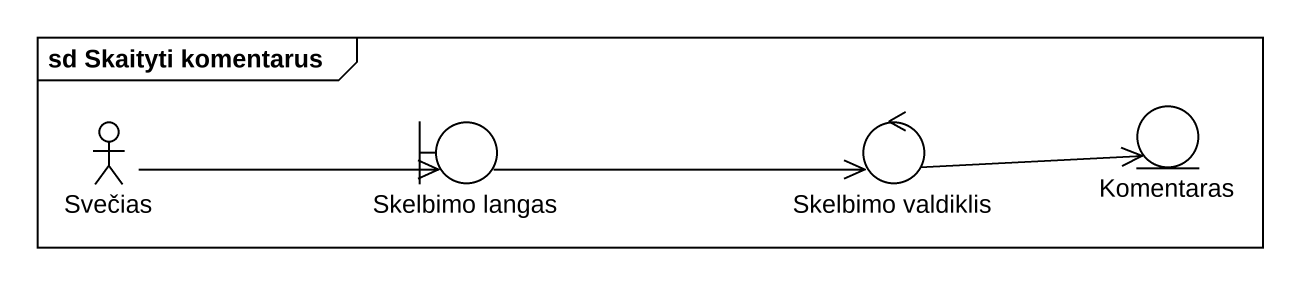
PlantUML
@startuml
mainframe sd Skaityti komentarus
actor Svečias
boundary "Skelbimo langas" as Skelbimo_langas
control "Skelbimo valdiklis" as Skelbimo_valdiklis
entity Komentaras
Svečias -right-> Skelbimo_langas
Skelbimo_langas -right-> Skelbimo_valdiklis
Skelbimo_valdiklis -right-> Komentaras
@enduml
